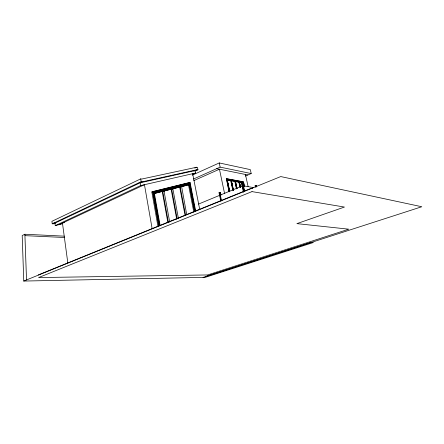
<?xml version="1.0" encoding="UTF-8"?>
<svg xmlns="http://www.w3.org/2000/svg" width="444" height="444" viewBox="0 0 444 444"><rect width="100%" height="100%" fill="white"/><g stroke="black" fill="none" stroke-linecap="round" stroke-linejoin="round"><path stroke-width="0.67" d="M64.374 236.164L24.886 234.249L22.2 235.531L23.76 281.058L205.217 277.367L313.37 242.518L311.211 242.38L205.628 276.573M139.133 182.628L140.187 182.784L195.182 170.568L196.026 170.729L197.969 169.841L197.48 167.405L196.642 167.238L141.753 179.043L140.698 178.882L51.909 221.312L52.231 223.815L55.322 223.365M52.231 223.815L141.181 181.657L142.235 181.818L197.13 169.68L197.969 169.841M53.313 223.887L142.235 181.818M53.841 223.055L54.923 223.127L55.25 225.635L140.665 185.559L195.671 173.01L195.182 170.568M59.213 224.586L144.455 184.693L152.131 228.643M194.755 168.104L196.642 167.238M193.923 171.145L197.13 169.68M157.959 226.446L151.842 191.969L152.603 191.625L190.071 182.379L195.765 211.455M189.799 183.117L152.853 192.363L189.799 183.117L195.216 210.806M192.535 174.431L195.671 173.01M192.241 175.158L219.247 162.942L250.316 169.619L251.199 173.549L245.332 176.035M159.279 225.652L153.458 192.962L153.802 192.807L189.521 183.877L194.922 211.511M162.399 190.726L162.737 190.57M163.669 190.409L164.008 190.254M154.296 193.562L162.981 191.231M164.252 190.909L163.503 191.247L171.878 188.994M171.301 188.5L171.639 188.345M172.522 188.195L172.86 188.04M193.473 179.043L220.13 167.127L251.199 173.549M173.099 188.683L172.355 189.016L180.436 186.841M180.203 186.208L153.458 192.962M181.38 185.914L181.047 186.064L189.521 183.877M189.338 182.706L190.071 182.379M193.773 180.641L219.458 169.22L224.531 193.312M181.613 186.541L186.68 214.369M181.513 186.713L189.249 184.626L194.5 211.533M228.954 191.37L226.44 178.66L243.495 181.818L244.533 186.524M229.448 191.442L227.039 179.437L243.223 182.412L244.117 186.452M231.191 180.197L233.228 190.365M233.328 190.459L231.23 180.486L233.372 190.443M226.901 179.493L235.27 180.952M235.353 181.219L239.105 181.907L235.353 181.219L236.963 188.633M240.276 187.257L239.283 181.685M243.495 181.818L244.211 185.925M239.105 181.763L243.223 182.412M220.768 201.115L219.02 192.724L220.446 192.502L220.984 195.083M243.445 192.296L241.481 183.35L242.935 183.128L242.529 183.3M220.446 192.502L219.02 192.724M198.512 204.085L242.89 185.725L253.746 187.64M255.367 187.096L255.078 185.814L255.877 185.487L256.477 185.598L256.771 186.88M256.077 185.758L256.477 185.598M38.256 274.947L251.249 188.273L252.608 188.511M23.76 281.058L280.747 176.568L421.8 206.743L203.036 277.411M55.25 225.635L62.532 223.709M64.469 222.538L62.454 223.071L67.815 262.887M189.249 184.626L154.39 193.39L160.134 225.563M151.842 191.969L188.667 182.867M255.078 185.814L255.516 185.814M241.481 183.35L242.124 183.466M24.969 235.659L64.419 237.49M231.191 180.508L235.054 181.185L236.613 188.622M226.262 178.738L242.663 181.768M216.694 168.665L247.869 174.964M256.038 185.598L256.327 186.88M255.877 185.487L256.166 186.769M255.478 185.653L255.766 186.935M245.427 174.47L248.102 186.519M243.051 182.484L243.939 186.524M243.701 185.981L242.968 182.662L239.277 181.99L240.448 187.335M244.761 191.442L242.846 182.928L239.532 182.323L240.559 187.013M242.474 183.128L244.211 191.048M242.291 183.011L244.178 191.597M241.886 183.183L243.773 191.764M239.188 181.724L240.348 187.024M239.022 181.94L240.193 187.29M239.904 186.924L238.883 182.245L235.564 181.64L237.024 188.373M235.181 180.991L236.874 188.667M235.137 181.008L236.73 188.356M236.48 188.922L234.87 181.496L231.468 180.875L233.322 189.494M233.067 190.415L230.969 180.442L227.039 179.742L229.604 191.791M232.756 190.054L230.763 180.791L227.367 180.17L229.781 191.497M227.039 179.437L229.648 191.775M226.44 178.66L229.132 191.297M219.247 162.942L220.13 167.127M219.985 192.507L220.524 195.088M219.791 192.402L221.456 200.377M219.408 192.563L221.156 200.954M192.652 173.698L199.717 209.424M189.466 183.267L194.877 210.944M188.511 184.948L193.817 212.171M180.197 186.946L185.52 214.835M179.698 187.168L185.137 215.723M172.855 188.794L178.433 218.559M171.634 189.1L177.101 218.37M171.129 189.327L176.712 219.258M164.008 191.02L169.713 222.083M162.737 191.336L168.315 221.917M162.227 191.564L167.921 222.805M153.802 192.807L159.629 225.508M153.197 192.208L159.119 225.48M152.603 191.625L158.736 226.129M140.698 178.882L141.181 181.657M140.187 182.784L140.665 185.559M24.886 234.249L26.523 279.931M251.998 191.614L38.578 277.572L207.62 274.947L348.768 229.182L296.892 223.632L344.45 207.059L251.998 191.614"/></g></svg>
